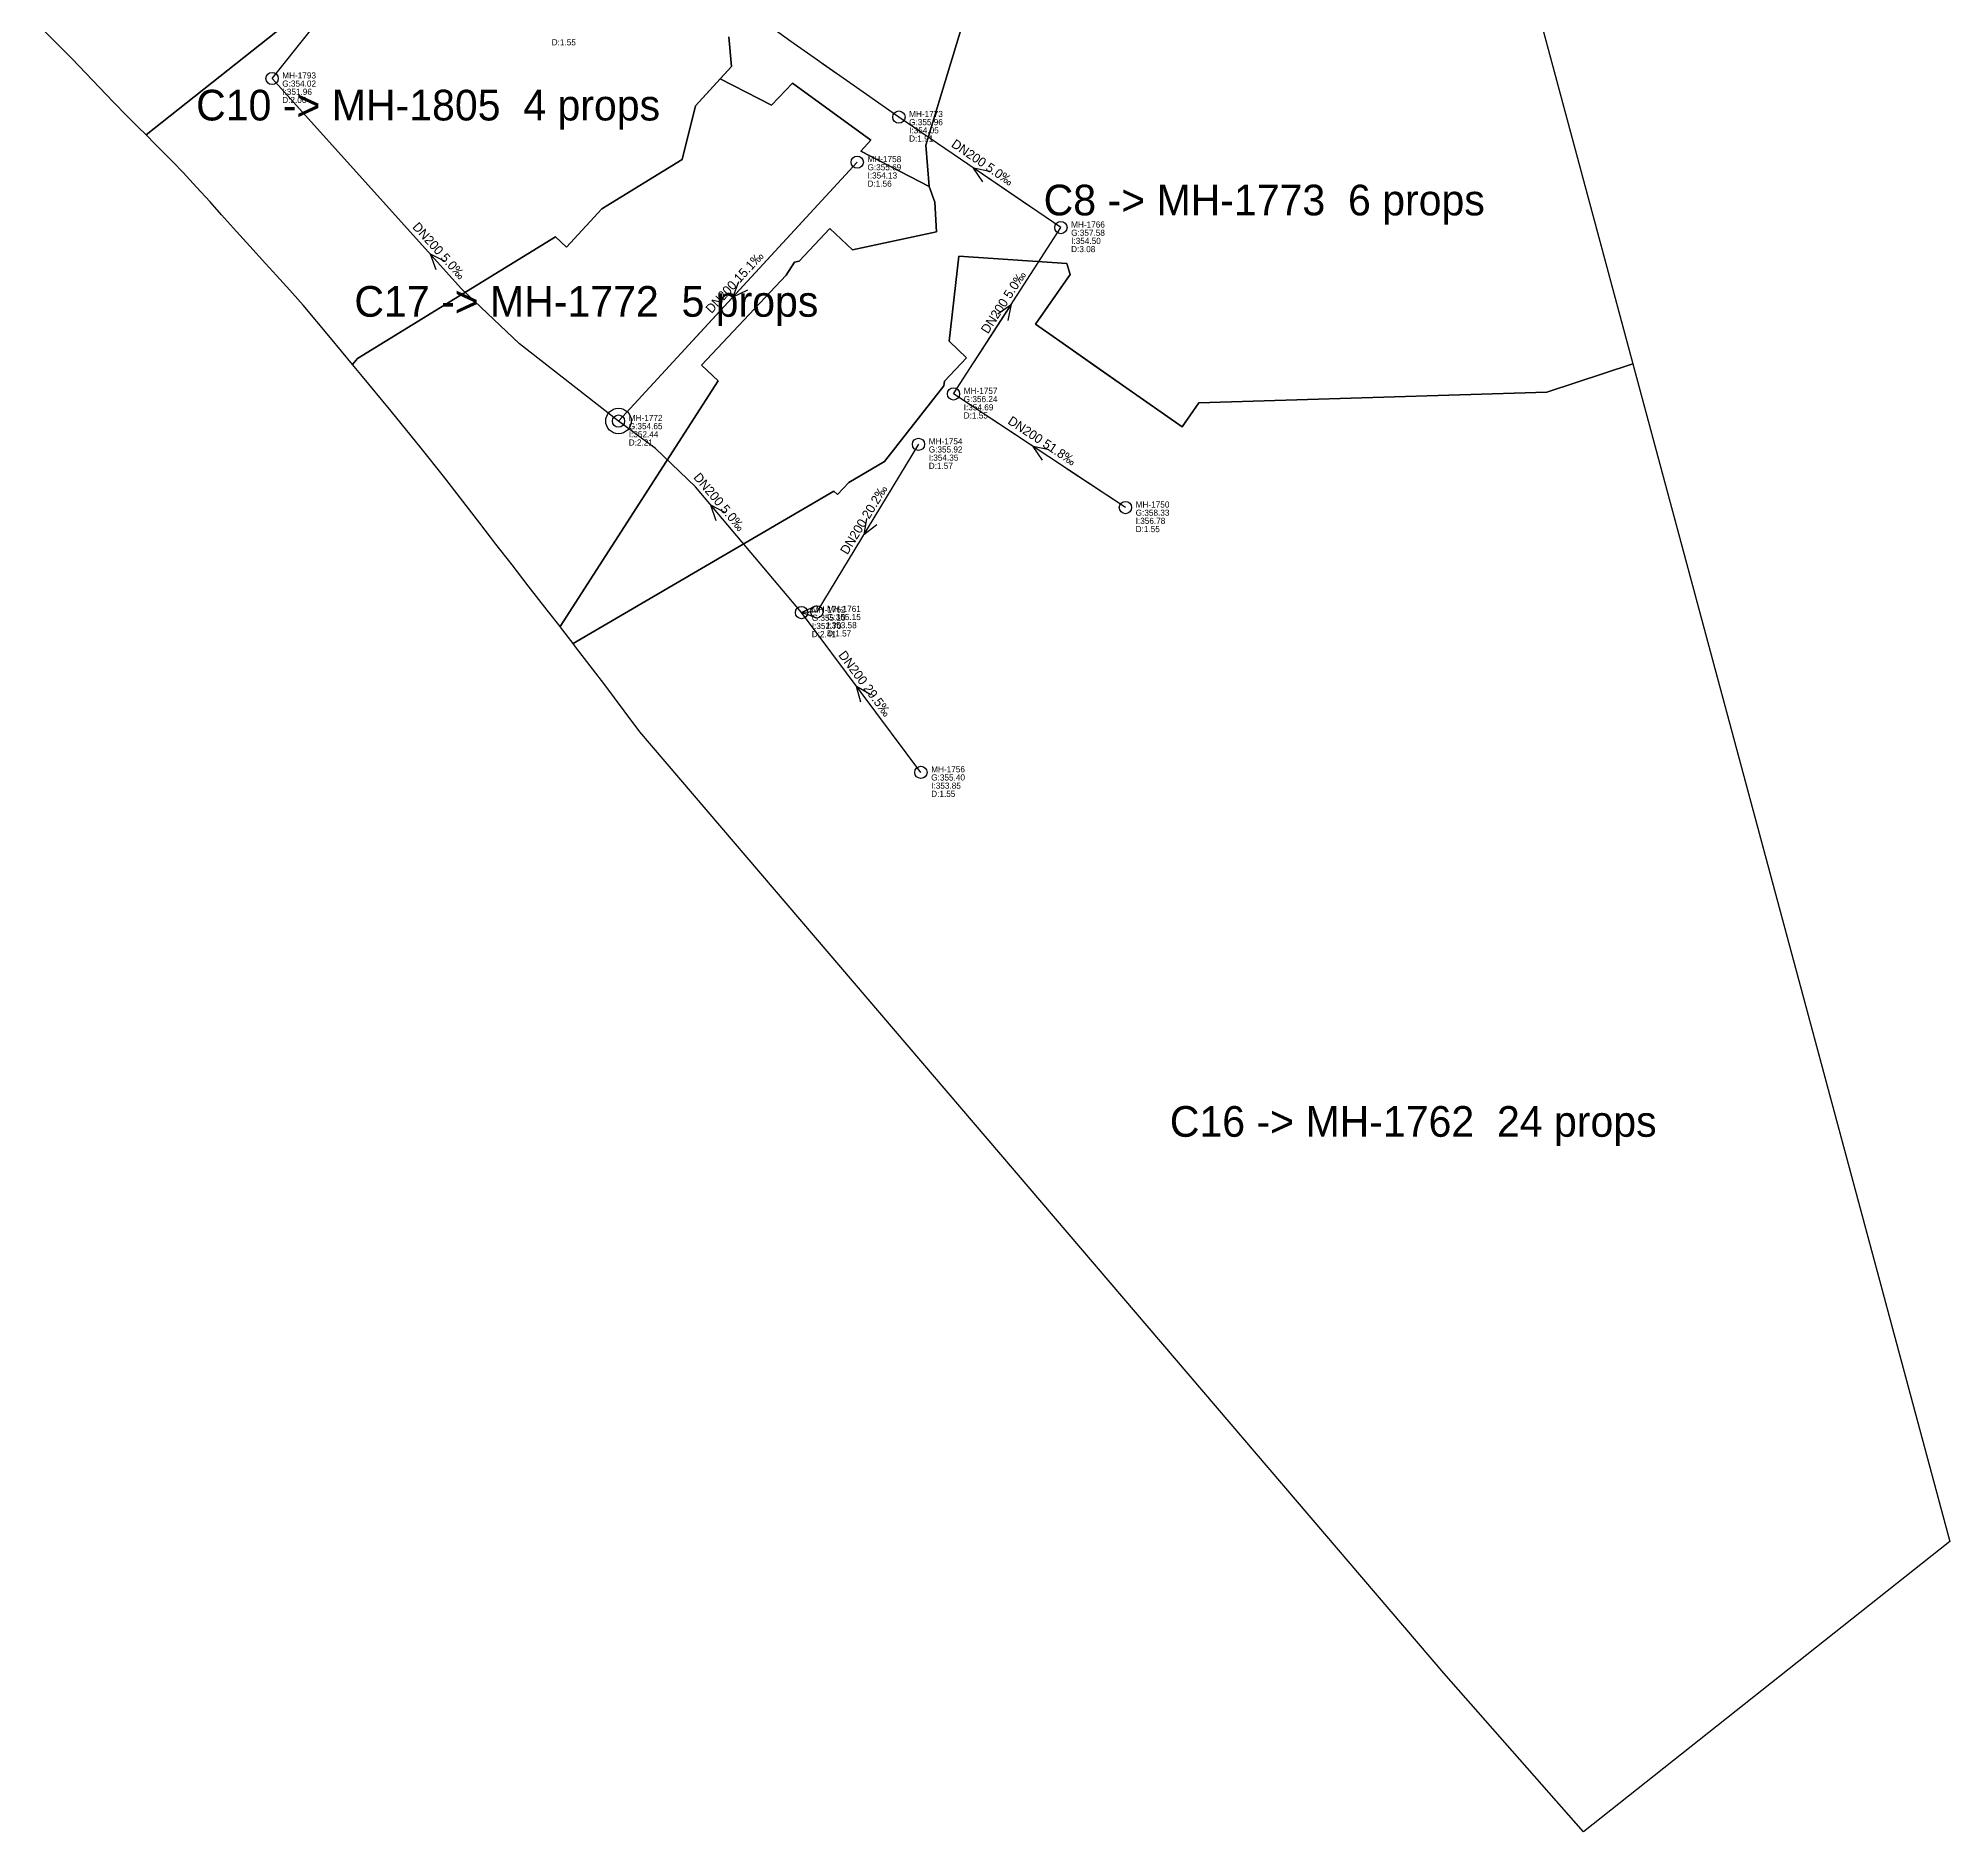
# Model space of a CAD drawing. Header units: metres. Extents: x 449901 to 451990, y 2566737 to 2570846.
# Drawn here: x 451089.5 to 451463.4, y 2566736.6 to 2567087.3 of the extents above; entities that cross this region are included whole.
import ezdxf
from ezdxf.enums import TextEntityAlignment as Align

# ---------------------------------------------------------------- set-up
doc = ezdxf.new("R2010")
doc.units = ezdxf.units.M
for name, color, linetype in [('SEW-CATCHMENT', 4, 'Continuous'), ('SEW-CATCHMENT-LABEL', 4, 'Continuous'), ('SEW-DROP', 6, 'Continuous'), ('SEW-LABEL', 2, 'Continuous'), ('SEW-MH', 7, 'Continuous'), ('SEW-MH-LABEL', 8, 'Continuous'), ('SEW-PIPE-DN200', 3, 'Continuous'), ('SEW-RIDER', 8, 'Continuous')]:
    doc.layers.add(name, color=color, linetype=linetype)

msp = doc.modelspace()

# ---------------------------------------------------------------- linework, layer by layer
at = {"layer": 'SEW-CATCHMENT'}
for points in [[(451371.59, 2567134.66), (451401.46, 2567023.66), (451384.62, 2567018.11), (451316.57, 2567016.02), (451313.29, 2567011.33), (451307.02, 2567015.72), (451307.02, 2567015.72), (451301.62, 2567019.5), (451288.7, 2567028.54), (451284.6, 2567031.41), (451291.38, 2567041.1), (451290.75, 2567043.27), (451269.59, 2567044.74), (451267.7, 2567028.09), (451271.13, 2567024.85), (451266.81, 2567020.28), (451266.7, 2567019.33), (451255.07, 2567004.55), (451255.07, 2567004.55), (451248.08, 2567000.47), (451245.87, 2566998.13), (451245.19, 2566998.78), (451194.16, 2566968.99), (451191.71, 2566972.16), (451191.61, 2566972.29), (451222.53, 2567020.31), (451219.3, 2567023.38), (451235.87, 2567041.02), (451237.48, 2567043.53), (451238.4, 2567043.72), (451244.4, 2567050.1), (451248.8, 2567045.94), (451265.24, 2567049.45), (451264.92, 2567055.27), (451263.83, 2567058.36), (451263.15, 2567066.43), (451270.74, 2567091.29)], [(451151.99, 2567101.2), (451110.64, 2567068.41), (451109.1, 2567069.94), (451106.91, 2567072.14), (451104.21, 2567074.9), (451101.53, 2567077.67), (451098.86, 2567080.47), (451096.17, 2567083.3), (451089.55, 2567089.92)], [(451224.64, 2567087.63), (451225.13, 2567081.81), (451218.09, 2567074.1), (451215.49, 2567063.64), (451199.77, 2567054), (451192.9, 2567046.47), (451190.74, 2567048.47), (451152.01, 2567024.73), (451151.03, 2567023.53), (451146.7, 2567028.73), (451141.36, 2567035.11), (451138.73, 2567038.04), (451136.14, 2567040.92), (451134.01, 2567043.27), (451130.94, 2567046.68), (451128.34, 2567049.55), (451125.41, 2567052.79), (451123.15, 2567055.31), (451120.53, 2567058.2), (451117.87, 2567061.08), (451115.89, 2567063.15), (451112.38, 2567066.68), (451110.64, 2567068.41), (451151.99, 2567101.2)], [(451270.74, 2567091.29), (451263.15, 2567066.43), (451263.83, 2567058.36), (451250.44, 2567065.26), (451252.43, 2567067.38), (451237.05, 2567078.56), (451232.96, 2567074.26), (451222.95, 2567079.42), (451225.13, 2567081.81), (451224.64, 2567087.63)]]:
    msp.add_lwpolyline(points, dxfattribs=at)
for points in [[(451190.74, 2567048.47), (451192.9, 2567046.47), (451199.77, 2567054), (451215.49, 2567063.64), (451218.09, 2567074.1), (451222.95, 2567079.42), (451232.96, 2567074.26), (451237.05, 2567078.56), (451252.43, 2567067.38), (451250.44, 2567065.26), (451263.83, 2567058.36), (451264.92, 2567055.27), (451265.24, 2567049.45), (451248.8, 2567045.94), (451244.4, 2567050.1), (451238.4, 2567043.72), (451237.48, 2567043.53), (451235.87, 2567041.02), (451219.3, 2567023.38), (451222.53, 2567020.31), (451191.61, 2566972.29), (451189.09, 2566975.52), (451185.39, 2566980.28), (451182.23, 2566984.35), (451179.07, 2566988.41), (451175.9, 2566992.48), (451168.79, 2567001.67), (451164.43, 2567007.16), (451158.57, 2567014.39), (451152.65, 2567021.57), (451151.03, 2567023.53), (451152.01, 2567024.73), (451190.74, 2567048.47)], [(451245.19, 2566998.78), (451245.87, 2566998.13), (451248.08, 2567000.47), (451255.07, 2567004.55), (451266.7, 2567019.33), (451266.81, 2567020.28), (451271.13, 2567024.85), (451267.7, 2567028.09), (451269.59, 2567044.74), (451290.75, 2567043.27), (451291.38, 2567041.1), (451284.6, 2567031.41), (451288.7, 2567028.54), (451296.67, 2567022.97), (451301.62, 2567019.5), (451313.29, 2567011.33), (451316.57, 2567016.02), (451384.62, 2567018.11), (451401.46, 2567023.66), (451463.44, 2566793.35), (451391.82, 2566736.62), (451364.47, 2566767.64), (451207.21, 2566951.69), (451204.16, 2566955.82), (451200.36, 2566960.9), (451197.99, 2566964.02), (451194.86, 2566968.09), (451194.16, 2566968.99), (451245.19, 2566998.78)]]:
    msp.add_lwpolyline(points, close=True, dxfattribs=at)
at = {"layer": 'SEW-DROP'}
msp.add_circle((451203.05, 2567012.48), 2.5, dxfattribs=at)
at = {"layer": 'SEW-LABEL'}
for p, q in [((451274.3, 2567059.27), (451272.49, 2567061.95)), ((451275.65, 2567061.25), (451272.49, 2567061.95)), ((451167.39, 2567042.07), (451166.27, 2567045.1)), ((451169.17, 2567043.67), (451166.27, 2567045.1)), ((451226.54, 2567039.7), (451225.38, 2567036.68)), ((451228.3, 2567038.08), (451225.38, 2567036.68)), ((451277.25, 2567033.43), (451279.89, 2567035.3)), ((451279.27, 2567032.13), (451279.89, 2567035.3)), ((451285.98, 2567004.84), (451284.13, 2567007.49)), ((451287.3, 2567006.84), (451284.13, 2567007.49)), ((451222.13, 2566992.97), (451221.11, 2566996.04)), ((451223.96, 2566994.52), (451221.11, 2566996.04)), ((451251.54, 2566993.44), (451251.01, 2566990.25)), ((451253.59, 2566992.19), (451251.01, 2566990.25)), ((451241.79, 2566976.35), (451238.85, 2566975.01)), ((451241.9, 2566973.95), (451238.85, 2566975.01)), ((451250.47, 2566957.47), (451249.63, 2566960.59)), ((451252.39, 2566958.91), (451249.63, 2566960.59))]:
    msp.add_line(p, q, dxfattribs=at)
at = {"layer": 'SEW-MH'}
for centre in [(451135.28, 2567079.46), (451257.89, 2567071.92), (451249.75, 2567063.1), (451289.58, 2567050.3), (451268.57, 2567017.77), (451203.05, 2567012.48), (451261.73, 2567007.92), (451302.2, 2566995.55), (451238.85, 2566975.01), (451241.84, 2566975.15), (451262.21, 2566943.78)]:
    msp.add_circle(centre, 1.2, dxfattribs=at)
at = {"layer": 'SEW-PIPE-DN200'}
for points in [[(451257.89, 2567071.92), (451236.73, 2567086.68), (451215, 2567102.46), (451204.95, 2567113.31), (451202.97, 2567114.92)], [(451135.28, 2567079.46), (451156.51, 2567106.08)], [(451203.05, 2567012.48), (451183.67, 2567027.58), (451172.37, 2567038.33), (451135.28, 2567079.46)], [(451289.58, 2567050.3), (451257.89, 2567071.92)], [(451249.75, 2567063.1), (451203.05, 2567012.48)], [(451268.57, 2567017.77), (451289.58, 2567050.3), (451289.58, 2567050.3)], [(451302.2, 2566995.55), (451268.57, 2567017.77)], [(451238.85, 2566975.01), (451218.12, 2566999.58), (451210.31, 2567007.11), (451203.05, 2567012.48)], [(451261.73, 2567007.92), (451241.84, 2566975.15)], [(451241.84, 2566975.15), (451238.85, 2566975.01)], [(451262.21, 2566943.78), (451238.85, 2566975.01)]]:
    msp.add_lwpolyline(points, dxfattribs=at)
at = {"layer": 'SEW-RIDER'}
for points in [[(451245.56, 2567080.52), (451242.94, 2567082.35), (451242.76, 2567082.47)], [(451249.75, 2567063.1), (451215.94, 2567026.45)], [(451283.3, 2567054.58), (451269.93, 2567063.71)], [(451272.55, 2567023.93), (451279.5, 2567034.7)], [(451290.55, 2567003.25), (451290.45, 2567003.32), (451274.21, 2567014.05)], [(451302.2, 2566995.55), (451302.2, 2566995.55), (451290.83, 2567003.06)], [(451302.2, 2566995.55), (451302.2, 2566995.55), (451302.2, 2566995.55)], [(451262.21, 2566943.78), (451262.21, 2566943.78), (451262.21, 2566943.78)]]:
    msp.add_lwpolyline(points, dxfattribs=at)

# ---------------------------------------------------------------- texts
at = {"layer": 'SEW-CATCHMENT-LABEL'}
for s, p in [('C10 -> MH-1805  4 props', (451165.81, 2567071.25)), ('C8 -> MH-1773  6 props', (451329.35, 2567052.69)), ('C17 -> MH-1772  5 props', (451196.76, 2567032.87)), ('C16 -> MH-1762  24 props', (451358.49, 2566872.52))]:
    msp.add_text(s, height=6, dxfattribs=at).set_placement(p, align=Align.CENTER)
at = {"layer": 'SEW-LABEL'}
for s, rotation, p in [('DN200 5.0‰', 325.699, (451273.73, 2567062.31)), ('DN200 5.0‰', 312.0527, (451167.28, 2567045.18)), ('DN200 15.1‰', 47.3021, (451226.4, 2567038.99)), ('DN200 5.0‰', 57.1533, (451279.08, 2567035.24)), ('DN200 51.8‰', 326.5429, (451285.39, 2567007.86)), ('DN200 5.0‰', 310.1427, (451222.08, 2566996.09)), ('DN200 20.2‰', 58.7565, (451251.78, 2566992.73)), ('DN200 29.5‰', 306.8009, (451250.53, 2566960.59))]:
    msp.add_text(s, height=1.8, rotation=rotation, dxfattribs=at).set_placement(p, align=Align.CENTER)
at = {"layer": 'SEW-MH-LABEL'}
for s, p in [('D:1.55', (451189.98, 2567085.94)), ('MH-1793', (451137.28, 2567079.46)), ('G:354.02', (451137.28, 2567077.86)), ('D:2.06', (451137.28, 2567074.66)), ('I:351.96', (451137.28, 2567076.26)), ('MH-1773', (451259.89, 2567071.92)), ('G:355.96', (451259.89, 2567070.32)), ('D:1.91', (451259.89, 2567067.12)), ('I:354.05', (451259.89, 2567068.72)), ('G:355.69', (451251.75, 2567061.5)), ('MH-1758', (451251.75, 2567063.1)), ('I:354.13', (451251.75, 2567059.9)), ('D:1.56', (451251.75, 2567058.3)), ('G:357.58', (451291.58, 2567048.7)), ('MH-1766', (451291.58, 2567050.3)), ('D:3.08', (451291.58, 2567045.5)), ('I:354.50', (451291.58, 2567047.1)), ('G:356.24', (451270.57, 2567016.17)), ('MH-1757', (451270.57, 2567017.77)), ('MH-1772', (451205.05, 2567012.48)), ('D:1.55', (451270.57, 2567012.97)), ('I:354.69', (451270.57, 2567014.57)), ('G:354.65', (451205.05, 2567010.88)), ('D:2.21', (451205.05, 2567007.68)), ('I:352.44', (451205.05, 2567009.28)), ('MH-1754', (451263.73, 2567007.92)), ('G:355.92', (451263.73, 2567006.32)), ('I:354.35', (451263.73, 2567004.72)), ('D:1.57', (451263.73, 2567003.12)), ('G:358.33', (451304.2, 2566993.95)), ('MH-1750', (451304.2, 2566995.55)), ('I:356.78', (451304.2, 2566992.35)), ('D:1.55', (451304.2, 2566990.75)), ('MH-1762', (451240.85, 2566975.01)), ('MH-1761', (451243.84, 2566975.15)), ('G:355.10', (451240.85, 2566973.41)), ('D:2.41', (451240.85, 2566970.21)), ('I:352.70', (451240.85, 2566971.81)), ('G:355.15', (451243.84, 2566973.55)), ('D:1.57', (451243.84, 2566970.35)), ('I:353.58', (451243.84, 2566971.95)), ('MH-1756', (451264.21, 2566943.78)), ('G:355.40', (451264.21, 2566942.18)), ('I:353.85', (451264.21, 2566940.58)), ('D:1.55', (451264.21, 2566938.98))]:
    msp.add_text(s, height=1.2, dxfattribs=at).set_placement(p)

doc.saveas('drawing.dxf')
